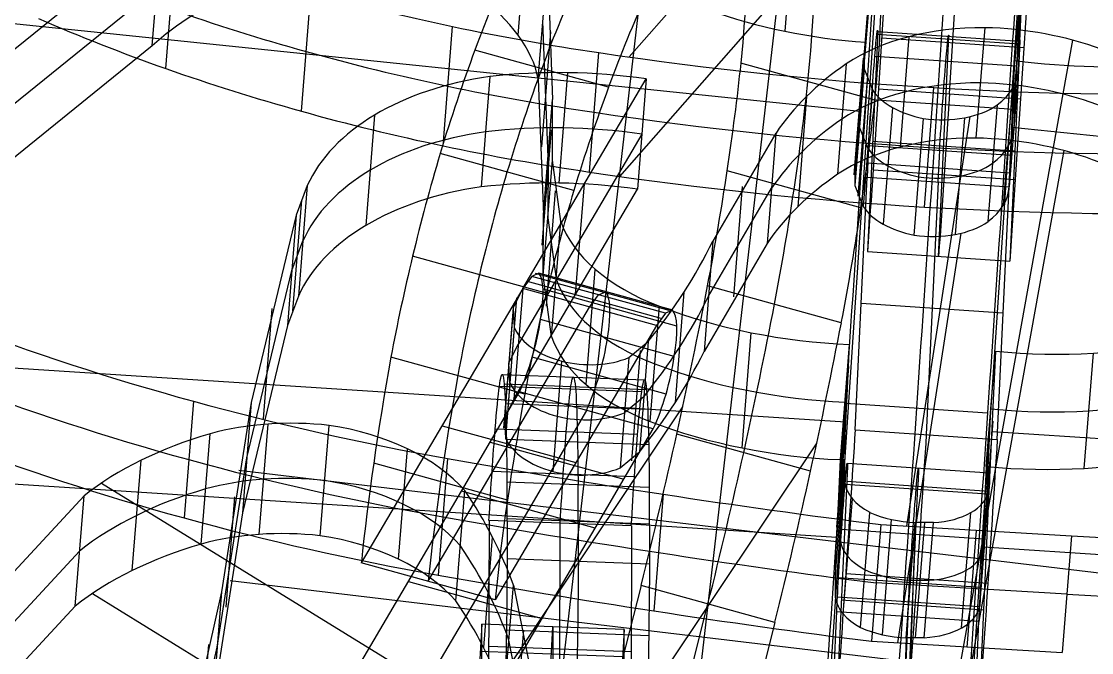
# Model space of a CAD drawing. Extents: x 14 to 133, y -39 to 144.
# Drawn here: x 56.2 to 71.22, y 19.08 to 27.94 of the extents above; entities that cross this region are included whole.
import ezdxf

# ---------------------------------------------------------------- set-up
doc = ezdxf.new("R2010")
doc.units = 0
doc.header["$MEASUREMENT"] = 0
doc.layers.add('LAYER_1', color=255, linetype='CONTINUOUS')

msp = doc.modelspace()

# ---------------------------------------------------------------- linework, layer by layer
at = {"layer": 'LAYER_1', "color": 9}
for p, q in [((66.96, 9.858, 71.863), (71.787, 81.944, 65.495)), ((68.955, 9.722, 71.831), (73.782, 81.808, 65.464)), ((64.731, 27.439, 83.477), (69.707, 33.1, 74.112)), ((65.27, 31.64, 115.09), (62.58, 8.329, 99.615)), ((64.6, 25.763, 82.394), (69.575, 31.424, 73.029)), ((67.147, 31.122, 115.545), (64.457, 7.81, 100.069)), ((63.174, 27.744, 62.283), (63.303, 29.362, 63.452)), ((67.044, 29.438, 71.64), (66.914, 27.8, 70.5)), ((58.164, 29.213, 64.224), (49.902, 22.529, 74.385)), ((58.164, 29.213, 64.224), (49.902, 22.529, 74.385)), ((58.035, 27.596, 63.055), (58.164, 29.213, 64.224)), ((58.035, 27.596, 63.055), (58.164, 29.213, 64.224)), ((68.182, 29.286, 71.729), (68.034, 27.568, 74.213)), ((68.182, 29.286, 71.729), (68.034, 27.568, 74.213)), ((68.182, 29.286, 71.729), (68.052, 27.648, 70.589)), ((68.182, 29.286, 71.729), (68.052, 27.648, 70.589)), ((70.275, 29.026, 71.864), (70.145, 27.388, 70.724)), ((70.275, 29.026, 71.864), (70.145, 27.388, 70.724)), ((70.194, 27.255, 74.417), (70.275, 29.026, 71.864)), ((70.194, 27.255, 74.417), (70.275, 29.026, 71.864)), ((58.228, 27.277, 80.826), (58.36, 28.953, 81.909)), ((63.455, 27.13, 63.101), (63.584, 28.747, 64.27)), ((63.455, 27.13, 63.101), (63.584, 28.747, 64.27)), ((63.584, 28.747, 64.27), (63.656, 26.842, 66.899)), ((63.584, 28.747, 64.27), (63.656, 26.842, 66.899)), ((49.838, 21.72, 73.801), (58.099, 28.405, 63.639)), ((50.966, 28.441, 71.398), (67.968, 26.677, 71.993)), ((67.969, 26.749, 73.643), (68.117, 28.467, 71.159)), ((67.978, 26.789, 71.831), (68.108, 28.427, 72.971)), ((68.321, 28.43, 77.636), (68.228, 26.991, 78.017)), ((68.321, 28.43, 77.636), (68.228, 26.991, 78.017)), ((60.129, 26.678, 81.521), (60.261, 28.354, 82.604)), ((60.129, 26.678, 81.521), (60.261, 28.354, 82.604)), ((69.226, 26.922, 78.002), (69.318, 28.362, 77.62)), ((70.316, 28.294, 77.604), (70.223, 26.854, 77.986)), ((70.316, 28.294, 77.604), (70.223, 26.854, 77.986)), ((70.105, 26.502, 72), (70.235, 28.14, 73.14)), ((70.21, 28.207, 71.294), (70.129, 26.436, 73.847)), ((62.12, 26.192, 82.031), (62.251, 27.868, 83.114)), ((63.504, 26.176, 64.415), (63.633, 27.794, 65.584)), ((63.592, 26.033, 66.315), (63.519, 27.939, 63.686)), ((68.219, 27.796, 73.966), (68.077, 24.707, 78.319)), ((68.219, 27.796, 73.966), (68.077, 24.707, 78.319)), ((68.219, 27.796, 73.966), (70.214, 27.66, 73.934)), ((68.219, 27.796, 73.966), (70.214, 27.66, 73.934)), ((69.721, 27.851, 109.842), (69.598, 26.302, 108.584)), ((69.721, 27.851, 109.842), (69.598, 26.302, 108.584)), ((68.052, 27.648, 70.589), (67.904, 25.93, 73.073)), ((68.052, 27.648, 70.589), (67.904, 25.93, 73.073)), ((68.208, 27.759, 73.392), (70.203, 27.623, 73.361)), ((68.274, 27.709, 77.821), (70.269, 27.573, 77.789)), ((68.37, 13.316, 127.869), (70.96, 27.676, 109.936)), ((68.655, 27.723, 110.104), (68.532, 26.173, 108.846)), ((69.074, 24.639, 78.303), (69.217, 27.728, 73.95)), ((70.214, 27.66, 73.934), (70.072, 24.571, 78.287)), ((70.214, 27.66, 73.934), (70.072, 24.571, 78.287)), ((58.035, 27.596, 63.055), (49.773, 20.911, 73.216)), ((58.035, 27.596, 63.055), (49.773, 20.911, 73.216)), ((64.442, 27.017, 122.03), (62.564, 27.536, 121.575)), ((64.174, 25.825, 82.35), (64.306, 27.501, 83.433)), ((64.174, 25.825, 82.35), (64.306, 27.501, 83.433)), ((68.034, 27.568, 74.213), (67.904, 25.93, 73.073)), ((68.034, 27.568, 74.213), (67.904, 25.93, 73.073)), ((68.034, 27.568, 74.213), (68.028, 27.272, 74.64)), ((68.034, 27.568, 74.213), (68.028, 27.272, 74.64)), ((68.178, 26.833, 106.404), (66.3, 27.351, 105.949)), ((68.178, 26.833, 106.404), (66.3, 27.351, 105.949)), ((67.777, 27.342, 110.659), (67.654, 25.793, 109.4)), ((67.777, 27.342, 110.659), (67.654, 25.793, 109.4)), ((68.015, 27.421, 74.427), (67.885, 25.783, 73.287)), ((68.179, 27.45, 72.909), (70.174, 27.313, 72.878)), ((68.179, 27.45, 72.909), (70.174, 27.313, 72.878)), ((70.064, 25.617, 73.276), (70.145, 27.388, 70.724)), ((70.064, 25.617, 73.276), (70.145, 27.388, 70.724)), ((63.866, 27.219, 111.193), (63.743, 25.67, 109.934)), ((68.028, 27.272, 74.64), (67.898, 25.634, 73.499)), ((68.028, 27.272, 74.64), (67.898, 25.634, 73.499)), ((68.028, 27.272, 74.64), (68.146, 26.977, 75.05)), ((68.028, 27.272, 74.64), (68.146, 26.977, 75.05)), ((70.194, 27.255, 74.417), (70.064, 25.617, 73.276)), ((70.194, 27.255, 74.417), (70.064, 25.617, 73.276)), ((62.776, 27.165, 111.367), (62.652, 25.615, 110.108)), ((62.776, 27.165, 111.367), (62.652, 25.615, 110.108)), ((63.236, 24.188, 114.986), (64.969, 27.131, 111.193)), ((63.236, 24.188, 114.986), (64.969, 27.131, 111.193)), ((63.455, 27.13, 63.101), (63.527, 25.224, 65.73)), ((63.455, 27.13, 63.101), (63.527, 25.224, 65.73)), ((64.969, 27.131, 111.193), (64.846, 25.582, 109.934)), ((64.969, 27.131, 111.193), (64.846, 25.582, 109.934)), ((68.072, 27.123, 74.848), (67.942, 25.485, 73.708)), ((68.146, 26.977, 75.05), (68.016, 25.339, 73.91)), ((68.146, 26.977, 75.05), (68.016, 25.339, 73.91)), ((68.228, 26.991, 78.017), (70.223, 26.854, 77.986)), ((68.228, 26.991, 78.017), (70.223, 26.854, 77.986)), ((68.875, 25.333, 82.539), (69.007, 27.009, 83.622)), ((70.112, 26.995, 74.801), (69.982, 25.357, 73.66)), ((63.527, 25.224, 65.73), (63.656, 26.842, 66.899)), ((63.527, 25.224, 65.73), (63.656, 26.842, 66.899)), ((63.654, 25.989, 68.08), (63.656, 26.842, 66.899)), ((63.654, 25.989, 68.08), (63.656, 26.842, 66.899)), ((67.22, 26.885, 111.276), (67.097, 25.336, 110.018)), ((67.963, 26.453, 74.07), (67.969, 26.749, 73.643)), ((68.133, 26.844, 72.616), (70.128, 26.708, 72.584)), ((69.897, 26.767, 75.153), (69.767, 25.129, 74.012)), ((69.897, 26.767, 75.153), (69.767, 25.129, 74.012)), ((61.156, 26.624, 112.19), (61.033, 25.075, 110.932)), ((68.425, 26.731, 75.372), (68.295, 25.093, 74.231)), ((68.63, 20.852, 83.795), (69.519, 26.603, 75.431)), ((68.081, 26.158, 74.48), (67.963, 26.453, 74.07)), ((68.858, 26.576, 75.544), (68.728, 24.938, 74.404)), ((68.858, 26.576, 75.544), (68.728, 24.938, 74.404)), ((69.437, 26.586, 75.465), (69.307, 24.948, 74.325)), ((70.102, 26.456, 72.067), (88.192, 24.58, 72.7)), ((64.907, 26.357, 110.564), (63.175, 23.413, 114.357)), ((63.511, 24.798, 66.321), (63.64, 26.416, 67.49)), ((66.791, 26.372, 111.95), (65.906, 24.855, 113.904)), ((66.791, 26.372, 111.95), (65.906, 24.855, 113.904)), ((66.791, 26.372, 111.95), (66.668, 24.822, 110.691)), ((66.791, 26.372, 111.95), (66.668, 24.822, 110.691)), ((68.091, 26.195, 72.796), (68.069, 25.754, 73.308)), ((68.091, 26.195, 72.796), (68.069, 25.754, 73.308)), ((68.091, 26.195, 72.796), (70.086, 26.059, 72.764)), ((68.091, 26.195, 72.796), (70.086, 26.059, 72.764)), ((70.143, 26.115, 76.111), (68.148, 26.252, 76.142)), ((63.953, 25.564, 122.388), (62.076, 26.082, 121.933)), ((63.953, 25.564, 122.388), (62.076, 26.082, 121.933)), ((63.524, 24.371, 66.911), (63.654, 25.989, 68.08)), ((63.524, 24.371, 66.911), (63.654, 25.989, 68.08)), ((63.592, 26.033, 66.315), (63.589, 25.18, 67.495)), ((63.77, 25.132, 69.252), (63.654, 25.989, 68.08)), ((63.77, 25.132, 69.252), (63.654, 25.989, 68.08)), ((68.247, 11.766, 126.611), (70.837, 26.127, 108.678)), ((69.067, 25.685, 73.292), (69.089, 26.127, 72.78)), ((70.086, 26.059, 72.764), (70.064, 25.617, 73.276)), ((70.086, 26.059, 72.764), (70.064, 25.617, 73.276)), ((67.983, 25.321, 105.482), (66.106, 25.84, 105.027)), ((67.904, 25.93, 73.073), (67.898, 25.634, 73.499)), ((67.904, 25.93, 73.073), (67.898, 25.634, 73.499)), ((68.078, 25.951, 73.032), (70.073, 25.815, 73)), ((68.154, 25.855, 78.218), (70.149, 25.719, 78.186)), ((67.903, 22.207, 78.131), (68.069, 25.754, 73.308)), ((67.903, 22.207, 78.131), (68.069, 25.754, 73.308)), ((68.069, 25.754, 73.308), (70.064, 25.617, 73.276)), ((68.069, 25.754, 73.308), (70.064, 25.617, 73.276)), ((60.212, 25.633, 113.502), (60.058, 25.218, 114.029)), ((60.212, 25.633, 113.502), (60.058, 25.218, 114.029)), ((60.212, 25.633, 113.502), (60.089, 24.084, 112.244)), ((60.212, 25.633, 113.502), (60.089, 24.084, 112.244)), ((63.113, 22.638, 113.728), (64.846, 25.582, 109.934)), ((63.113, 22.638, 113.728), (64.846, 25.582, 109.934)), ((63.568, 23.943, 67.499), (63.697, 25.56, 68.668)), ((63.979, 24.11, 111.831), (64.102, 25.66, 113.09)), ((65.844, 24.08, 113.275), (66.73, 25.597, 111.32)), ((66.316, 25.622, 112.919), (66.193, 24.073, 111.661)), ((67.898, 25.634, 73.499), (68.016, 25.339, 73.91)), ((67.898, 25.634, 73.499), (68.016, 25.339, 73.91)), ((69.067, 25.685, 73.292), (68.901, 22.139, 78.116)), ((69.898, 22.071, 78.1), (70.064, 25.617, 73.276)), ((69.898, 22.071, 78.1), (70.064, 25.617, 73.276)), ((60.129, 25.427, 113.765), (60.006, 23.877, 112.506)), ((60.058, 25.218, 114.029), (59.426, 22.589, 117.328)), ((60.058, 25.218, 114.029), (59.426, 22.589, 117.328)), ((60.058, 25.218, 114.029), (59.935, 23.668, 112.77)), ((60.058, 25.218, 114.029), (59.935, 23.668, 112.77)), ((63.524, 24.371, 66.911), (63.527, 25.224, 65.73)), ((63.524, 24.371, 66.911), (63.527, 25.224, 65.73)), ((63.589, 25.18, 67.495), (63.706, 24.323, 68.668)), ((63.641, 23.514, 68.083), (63.77, 25.132, 69.252)), ((63.641, 23.514, 68.083), (63.77, 25.132, 69.252)), ((68.5, 19.214, 82.655), (69.389, 24.965, 74.291)), ((59.996, 24.443, 113.4), (60.151, 24.859, 112.873)), ((65.906, 24.855, 113.904), (65.782, 23.305, 112.646)), ((65.906, 24.855, 113.904), (65.782, 23.305, 112.646)), ((66.668, 24.822, 110.691), (65.782, 23.305, 112.646)), ((66.668, 24.822, 110.691), (65.782, 23.305, 112.646)), ((63.567, 24.123, 122.34), (61.69, 24.642, 121.885)), ((68.077, 24.707, 78.319), (70.072, 24.571, 78.287)), ((68.077, 24.707, 78.319), (70.072, 24.571, 78.287)), ((59.364, 21.814, 116.699), (59.996, 24.443, 113.4)), ((63.362, 24.36, 114.664), (63.236, 24.188, 114.986)), ((63.362, 24.36, 114.664), (63.236, 24.188, 114.986)), ((63.463, 24.403, 114.293), (63.362, 24.36, 114.664)), ((63.463, 24.403, 114.293), (63.362, 24.36, 114.664)), ((65.239, 23.841, 115.119), (63.362, 24.36, 114.664)), ((65.239, 23.841, 115.119), (63.362, 24.36, 114.664)), ((65.294, 23.88, 114.936), (63.417, 24.398, 114.481)), ((65.341, 23.884, 114.748), (63.463, 24.403, 114.293)), ((65.341, 23.884, 114.748), (63.463, 24.403, 114.293)), ((63.641, 23.514, 68.083), (63.524, 24.371, 66.911)), ((63.641, 23.514, 68.083), (63.524, 24.371, 66.911)), ((64.126, 22.841, 68.962), (64.255, 24.458, 70.131)), ((63.236, 24.188, 114.986), (60.97, 20.339, 119.947)), ((63.236, 24.188, 114.986), (60.97, 20.339, 119.947)), ((63.236, 24.188, 114.986), (63.103, 23.922, 115.327)), ((63.236, 24.188, 114.986), (63.103, 23.922, 115.327)), ((63.236, 24.188, 114.986), (63.113, 22.638, 113.728)), ((63.236, 24.188, 114.986), (63.113, 22.638, 113.728)), ((65.113, 23.669, 115.441), (63.236, 24.188, 114.986)), ((65.113, 23.669, 115.441), (63.236, 24.188, 114.986)), ((65.178, 23.77, 115.289), (63.301, 24.289, 114.834)), ((67.708, 23.709, 104.779), (65.831, 24.227, 104.324)), ((67.708, 23.709, 104.779), (65.831, 24.227, 104.324)), ((60.089, 24.084, 112.244), (59.935, 23.668, 112.77)), ((60.089, 24.084, 112.244), (59.935, 23.668, 112.77)), ((63.151, 24.059, 115.153), (63.028, 22.51, 113.895)), ((65.398, 23.659, 114.253), (63.521, 24.178, 113.798)), ((64.175, 23.928, 115.214), (64.3, 24.101, 114.891)), ((64.3, 24.101, 114.891), (64.402, 24.143, 114.52)), ((65.497, 24.136, 114.829), (65.374, 22.587, 113.571)), ((59.715, 23.907, 115.676), (59.592, 22.358, 114.418)), ((61.909, 20.079, 120.174), (64.175, 23.928, 115.214)), ((63.103, 23.922, 115.327), (62.98, 22.372, 114.069)), ((63.103, 23.922, 115.327), (62.98, 22.372, 114.069)), ((63.103, 23.922, 115.327), (63.118, 23.636, 115.678)), ((63.103, 23.922, 115.327), (63.118, 23.636, 115.678)), ((65.027, 22.322, 69.58), (65.156, 23.94, 70.749)), ((65.027, 22.322, 69.58), (65.156, 23.94, 70.749)), ((69.981, 23.844, 75.688), (67.986, 23.98, 75.72)), ((63.092, 23.779, 115.504), (62.968, 22.23, 114.245)), ((65.364, 23.235, 113.911), (63.487, 23.753, 113.456)), ((65.364, 23.235, 113.911), (63.487, 23.753, 113.456)), ((65.239, 23.841, 115.119), (65.113, 23.669, 115.441)), ((65.239, 23.841, 115.119), (65.113, 23.669, 115.441)), ((65.341, 23.884, 114.748), (65.239, 23.841, 115.119)), ((65.341, 23.884, 114.748), (65.239, 23.841, 115.119)), ((59.935, 23.668, 112.77), (59.303, 21.039, 116.069)), ((59.935, 23.668, 112.77), (59.303, 21.039, 116.069)), ((65.113, 23.669, 115.441), (62.848, 19.82, 120.402)), ((65.113, 23.669, 115.441), (62.848, 19.82, 120.402)), ((63.118, 23.636, 115.678), (62.995, 22.086, 114.419)), ((63.118, 23.636, 115.678), (62.995, 22.086, 114.419)), ((64.725, 23.22, 116.032), (64.997, 23.444, 115.73)), ((64.725, 23.22, 116.032), (64.997, 23.444, 115.73)), ((64.997, 23.444, 115.73), (64.874, 21.895, 114.471)), ((64.997, 23.444, 115.73), (64.874, 21.895, 114.471)), ((66.315, 21.951, 69.951), (66.444, 23.569, 71.12)), ((50.993, 23.406, 73.052), (67.768, 22.316, 72.708)), ((63.041, 23.147, 114.698), (63.175, 23.413, 114.357)), ((64.886, 23.32, 115.894), (64.762, 21.77, 114.635)), ((67.695, 21.787, 70.026), (67.824, 23.405, 71.195)), ((67.695, 21.787, 70.026), (67.824, 23.405, 71.195)), ((67.797, 22.786, 72.054), (67.824, 23.405, 71.195)), ((67.797, 22.786, 72.054), (67.824, 23.405, 71.195)), ((69.743, 21.691, 69.933), (69.872, 23.308, 71.102)), ((69.743, 21.691, 69.933), (69.872, 23.308, 71.102)), ((69.872, 23.308, 71.102), (69.781, 21.346, 73.827)), ((69.872, 23.308, 71.102), (69.781, 21.346, 73.827)), ((63.264, 22.708, 121.977), (61.386, 23.226, 121.522)), ((63.264, 22.708, 121.977), (61.386, 23.226, 121.522)), ((63.057, 22.861, 115.048), (63.041, 23.147, 114.698)), ((65.248, 22.708, 113.792), (63.37, 23.227, 113.337)), ((63.782, 23.171, 116.184), (63.659, 21.622, 114.926)), ((64.725, 23.22, 116.032), (64.602, 21.67, 114.774)), ((64.725, 23.22, 116.032), (64.602, 21.67, 114.774)), ((71.117, 21.664, 69.818), (71.246, 23.281, 70.988)), ((67.811, 23.095, 71.624), (67.682, 21.478, 70.455)), ((64.952, 22.903, 122.687), (62.955, 22.978, 122.745)), ((64.952, 22.903, 122.687), (62.955, 22.978, 122.745)), ((64.975, 22.769, 123.642), (62.977, 22.845, 123.7)), ((62.378, 21.343, 115.285), (63.191, 22.738, 113.519)), ((62.378, 21.343, 115.285), (63.191, 22.738, 113.519)), ((64.906, 22.739, 121.318), (62.909, 22.815, 121.376)), ((65.068, 22.219, 113.974), (63.191, 22.738, 113.519)), ((65.068, 22.219, 113.974), (63.191, 22.738, 113.519)), ((67.668, 21.168, 70.885), (67.797, 22.786, 72.054)), ((67.668, 21.168, 70.885), (67.797, 22.786, 72.054)), ((67.761, 22.126, 72.971), (67.797, 22.786, 72.054)), ((67.761, 22.126, 72.971), (67.797, 22.786, 72.054)), ((58.615, 22.606, 82.416), (58.485, 20.968, 81.276)), ((59.426, 22.589, 117.328), (59.008, 19.932, 120.639)), ((59.426, 22.589, 117.328), (59.008, 19.932, 120.639)), ((59.426, 22.589, 117.328), (59.303, 21.039, 116.069)), ((59.426, 22.589, 117.328), (59.303, 21.039, 116.069)), ((63.113, 22.638, 113.728), (62.98, 22.372, 114.069)), ((63.113, 22.638, 113.728), (62.98, 22.372, 114.069)), ((64.991, 22.493, 124.566), (62.993, 22.569, 124.624)), ((64.991, 22.493, 124.566), (62.993, 22.569, 124.624)), ((64.936, 22.67, 115.1), (64.663, 22.445, 115.403)), ((67.76, 22.596, 70.61), (67.733, 21.977, 71.469)), ((67.766, 22.578, 67.856), (69.761, 22.442, 67.825)), ((60.595, 15.227, 115.668), (65.483, 22.528, 103.821)), ((64.13, 22.478, 113.746), (63.316, 21.084, 115.513)), ((67.646, 20.839, 71.344), (67.775, 22.456, 72.513)), ((69.716, 20.538, 73.242), (69.807, 22.499, 70.518)), ((59.535, 20.737, 64.649), (59.661, 22.286, 65.909)), ((60.393, 20.718, 64.587), (60.519, 22.267, 65.846)), ((60.393, 20.718, 64.587), (60.519, 22.267, 65.846)), ((62.103, 22.263, 117.467), (63.981, 21.745, 117.921)), ((62.98, 22.372, 114.069), (62.995, 22.086, 114.419)), ((62.98, 22.372, 114.069), (62.995, 22.086, 114.419)), ((69.711, 20.709, 71.295), (69.84, 22.326, 72.464)), ((58.721, 20.602, 64.898), (58.847, 22.15, 66.157)), ((58.721, 20.602, 64.898), (58.847, 22.15, 66.157)), ((64.848, 22.138, 120.078), (62.85, 22.214, 120.136)), ((64.848, 22.138, 120.078), (62.85, 22.214, 120.136)), ((64.255, 20.825, 115.74), (65.068, 22.219, 113.974)), ((64.255, 20.825, 115.74), (65.068, 22.219, 113.974)), ((67.276, 21.625, 104.188), (65.399, 22.144, 103.733)), ((67.632, 20.508, 71.802), (67.761, 22.126, 72.971)), ((67.632, 20.508, 71.802), (67.761, 22.126, 72.971)), ((67.757, 21.464, 73.887), (67.761, 22.126, 72.971)), ((67.757, 21.464, 73.887), (67.761, 22.126, 72.971)), ((67.903, 22.207, 78.131), (69.898, 22.071, 78.1)), ((67.903, 22.207, 78.131), (69.898, 22.071, 78.1)), ((69.833, 22.182, 72.666), (86.602, 21.092, 72.322)), ((61.492, 20.389, 64.882), (61.618, 21.938, 66.141)), ((62.472, 14.708, 116.123), (67.361, 22.009, 104.276)), ((64.661, 21.508, 114.846), (62.783, 22.027, 114.391)), ((65.005, 21.996, 125.677), (63.007, 22.072, 125.735)), ((67.733, 21.977, 71.469), (67.696, 21.317, 72.387)), ((50.864, 21.788, 71.883), (67.639, 20.698, 71.539)), ((58.946, 19.157, 120.01), (59.364, 21.814, 116.699)), ((62.178, 21.803, 83.164), (62.048, 20.165, 82.023)), ((62.178, 21.803, 83.164), (62.048, 20.165, 82.023)), ((64.602, 21.67, 114.774), (64.874, 21.895, 114.471)), ((64.602, 21.67, 114.774), (64.874, 21.895, 114.471)), ((67.625, 20.178, 72.26), (67.755, 21.795, 73.429)), ((67.668, 21.168, 70.885), (67.695, 21.787, 70.026)), ((67.668, 21.168, 70.885), (67.695, 21.787, 70.026)), ((57.754, 20.23, 65.451), (57.88, 21.779, 66.71)), ((59.251, 21.639, 118.513), (79.798, 19.19, 119.52)), ((63.021, 21.219, 121.28), (61.144, 21.738, 120.825)), ((67.792, 21.739, 73.157), (69.787, 21.602, 73.125)), ((69.743, 21.691, 69.933), (69.652, 19.729, 72.658)), ((69.743, 21.691, 69.933), (69.652, 19.729, 72.658)), ((64.805, 21.544, 119.37), (62.807, 21.62, 119.428)), ((67.786, 21.483, 73.858), (67.631, 18.142, 78.498)), ((67.786, 21.483, 73.858), (67.631, 18.142, 78.498)), ((67.786, 21.483, 73.858), (69.781, 21.346, 73.827)), ((67.786, 21.483, 73.858), (69.781, 21.346, 73.827)), ((57.322, 21.458, 67.161), (67.314, 15.306, 73.726)), ((60.884, 18.806, 118.555), (62.378, 21.343, 115.285)), ((60.884, 18.806, 118.555), (62.378, 21.343, 115.285)), ((62.299, 19.804, 65.522), (62.425, 21.352, 66.781)), ((62.299, 19.804, 65.522), (62.425, 21.352, 66.781)), ((64.255, 20.825, 115.74), (62.378, 21.343, 115.285)), ((64.255, 20.825, 115.74), (62.378, 21.343, 115.285)), ((63.015, 21.471, 126.794), (63.018, 20.397, 128.324)), ((65.012, 21.395, 126.736), (63.015, 21.471, 126.794)), ((63.015, 21.471, 126.794), (63.018, 20.397, 128.324)), ((65.012, 21.395, 126.736), (63.015, 21.471, 126.794)), ((64.017, 20.359, 128.295), (64.014, 21.433, 126.765)), ((65.012, 21.395, 126.736), (65.016, 20.321, 128.266)), ((65.012, 21.395, 126.736), (65.016, 20.321, 128.266)), ((67.628, 19.846, 72.718), (67.757, 21.464, 73.887)), ((67.628, 19.846, 72.718), (67.757, 21.464, 73.887)), ((67.761, 21.444, 72.471), (69.756, 21.307, 72.44)), ((67.761, 21.444, 72.471), (69.756, 21.307, 72.44)), ((68.628, 18.074, 78.482), (68.783, 21.415, 73.843)), ((69.781, 21.346, 73.827), (69.626, 18.006, 78.466)), ((69.781, 21.346, 73.827), (69.626, 18.006, 78.466)), ((69.652, 19.729, 72.658), (69.781, 21.346, 73.827)), ((69.652, 19.729, 72.658), (69.781, 21.346, 73.827)), ((57.078, 21.278, 67.406), (52.535, 16.366, 73.9)), ((57.078, 21.278, 67.406), (52.535, 16.366, 73.9)), ((56.952, 19.73, 66.146), (57.078, 21.278, 67.406)), ((56.952, 19.73, 66.146), (57.078, 21.278, 67.406)), ((59.19, 21.263, 118.983), (59.067, 19.714, 117.724)), ((65.208, 21.301, 83.539), (65.078, 19.663, 82.399)), ((67.696, 21.317, 72.387), (67.692, 20.655, 73.303)), ((67.734, 19.621, 73.019), (67.863, 21.238, 74.188)), ((59.303, 21.039, 116.069), (58.885, 18.383, 119.381)), ((59.303, 21.039, 116.069), (58.885, 18.383, 119.381)), ((63.316, 21.084, 115.513), (61.823, 18.547, 118.783)), ((67.632, 20.508, 71.802), (67.668, 21.168, 70.885)), ((67.632, 20.508, 71.802), (67.668, 21.168, 70.885)), ((67.979, 19.429, 73.257), (68.108, 21.047, 74.426)), ((67.979, 19.429, 73.257), (68.108, 21.047, 74.426)), ((69.397, 19.426, 73.105), (69.526, 21.043, 74.274)), ((62.763, 20.934, 118.81), (62.755, 17.408, 123.154)), ((62.763, 20.934, 118.81), (62.755, 17.408, 123.154)), ((64.761, 20.859, 118.752), (62.763, 20.934, 118.81)), ((64.761, 20.859, 118.752), (62.763, 20.934, 118.81)), ((65.016, 20.882, 127.517), (63.018, 20.957, 127.575)), ((63.754, 17.37, 123.125), (63.762, 20.896, 118.781)), ((68.284, 19.33, 73.361), (68.413, 20.947, 74.53)), ((68.747, 20.904, 74.554), (68.518, 14.631, 83.258)), ((68.618, 19.286, 73.385), (68.747, 20.904, 74.554)), ((68.618, 19.286, 73.385), (68.747, 20.904, 74.554)), ((68.875, 20.904, 74.539), (68.745, 19.286, 73.37)), ((69.002, 20.904, 74.525), (68.747, 20.904, 74.554)), ((69.002, 20.904, 74.525), (68.747, 20.904, 74.554)), ((68.873, 19.286, 73.356), (69.002, 20.904, 74.525)), ((68.873, 19.286, 73.356), (69.002, 20.904, 74.525)), ((62.761, 18.287, 119.01), (64.255, 20.825, 115.74)), ((62.761, 18.287, 119.01), (64.255, 20.825, 115.74)), ((64.761, 20.859, 118.752), (64.753, 17.332, 123.096)), ((64.761, 20.859, 118.752), (64.753, 17.332, 123.096)), ((67.713, 20.811, 72.176), (69.708, 20.675, 72.145)), ((68.261, 20.875, 83.804), (68.131, 19.237, 82.663)), ((68.261, 20.875, 83.804), (68.131, 19.237, 82.663)), ((68.261, 20.875, 83.804), (70.938, 20.717, 83.726)), ((68.261, 20.875, 83.804), (70.938, 20.717, 83.726)), ((69.6, 20.793, 83.769), (69.47, 19.155, 82.629)), ((62.688, 19.149, 66.288), (62.814, 20.697, 67.547)), ((70.938, 20.717, 83.726), (70.808, 19.079, 82.586)), ((70.938, 20.717, 83.726), (70.808, 19.079, 82.586)), ((52.472, 15.591, 73.27), (57.015, 20.504, 66.776)), ((67.628, 19.846, 72.718), (67.632, 20.508, 71.802)), ((67.628, 19.846, 72.718), (67.632, 20.508, 71.802)), ((69.704, 20.564, 71.496), (86.473, 19.474, 71.153)), ((62.848, 19.82, 120.402), (60.97, 20.339, 119.947)), ((62.848, 19.82, 120.402), (60.97, 20.339, 119.947)), ((65.016, 20.321, 128.266), (63.018, 20.397, 128.324)), ((65.016, 20.321, 128.266), (63.018, 20.397, 128.324)), ((67.67, 20.134, 72.344), (69.665, 19.997, 72.312)), ((67.67, 20.134, 72.344), (69.665, 19.997, 72.312)), ((67.77, 20.187, 78.455), (69.765, 20.051, 78.424)), ((59.128, 20.09, 117.255), (79.675, 17.641, 118.261)), ((61.631, 20.075, 116.92), (63.508, 19.556, 117.375)), ((62.98, 18.479, 67.083), (63.106, 20.027, 68.342)), ((62.98, 18.479, 67.083), (63.106, 20.027, 68.342)), ((63.106, 20.027, 68.342), (63.361, 18.759, 69.876)), ((63.106, 20.027, 68.342), (63.361, 18.759, 69.876)), ((64.897, 20.022, 103.383), (64.362, 17.908, 103.183)), ((64.897, 20.022, 103.383), (64.362, 17.908, 103.183)), ((66.775, 19.503, 103.838), (64.897, 20.022, 103.383)), ((66.775, 19.503, 103.838), (64.897, 20.022, 103.383)), ((70.873, 19.898, 83.156), (68.196, 20.056, 83.233)), ((68.683, 20.095, 73.969), (68.937, 20.095, 73.94)), ((57.196, 19.909, 65.901), (67.188, 13.758, 72.467)), ((59.008, 19.932, 120.639), (58.678, 18.447, 122.5)), ((59.008, 19.932, 120.639), (58.678, 18.447, 122.5)), ((59.008, 19.932, 120.639), (58.885, 18.383, 119.381)), ((59.008, 19.932, 120.639), (58.885, 18.383, 119.381)), ((67.655, 19.862, 72.568), (69.65, 19.726, 72.536)), ((56.952, 19.73, 66.146), (52.409, 14.817, 72.641)), ((56.952, 19.73, 66.146), (52.409, 14.817, 72.641)), ((65.3, 17.648, 103.411), (65.836, 19.763, 103.61)), ((69.703, 19.676, 76.146), (67.708, 19.813, 76.178)), ((67.48, 16.124, 77.709), (67.645, 19.654, 72.852)), ((67.48, 16.124, 77.709), (67.645, 19.654, 72.852)), ((67.645, 19.654, 72.852), (69.64, 19.518, 72.82)), ((67.645, 19.654, 72.852), (69.64, 19.518, 72.82)), ((68.643, 19.586, 72.836), (68.478, 16.055, 77.693)), ((62.661, 19.477, 117.196), (62.621, 18.719, 116.819)), ((62.661, 19.477, 117.196), (62.621, 18.719, 116.819)), ((62.658, 16.395, 121.131), (62.661, 19.477, 117.196)), ((62.658, 16.395, 121.131), (62.661, 19.477, 117.196)), ((64.659, 19.401, 117.138), (62.661, 19.477, 117.196)), ((64.659, 19.401, 117.138), (62.661, 19.477, 117.196)), ((65.005, 19.316, 129.207), (63.008, 19.392, 129.265)), ((63.124, 17.845, 67.847), (63.25, 19.393, 69.107)), ((63.62, 18.681, 116.79), (63.66, 19.439, 117.167)), ((63.66, 19.439, 117.167), (63.657, 16.357, 121.102)), ((64.659, 19.401, 117.138), (64.619, 18.643, 116.761)), ((64.659, 19.401, 117.138), (64.619, 18.643, 116.761)), ((64.656, 16.319, 121.073), (64.659, 19.401, 117.138)), ((64.656, 16.319, 121.073), (64.659, 19.401, 117.138)), ((66.775, 19.503, 103.838), (66.239, 17.389, 103.638)), ((66.775, 19.503, 103.838), (66.239, 17.389, 103.638)), ((69.475, 15.987, 77.677), (69.64, 19.518, 72.82)), ((69.475, 15.987, 77.677), (69.64, 19.518, 72.82)), ((63.298, 17.984, 69.247), (63.043, 19.253, 67.712)), ((68.131, 19.237, 82.663), (70.808, 19.079, 82.586)), ((68.131, 19.237, 82.663), (70.808, 19.079, 82.586)), ((68.618, 19.286, 73.385), (68.389, 13.014, 82.089)), ((68.873, 19.286, 73.356), (68.618, 19.286, 73.385)), ((68.873, 19.286, 73.356), (68.618, 19.286, 73.385)), ((58.616, 17.672, 121.871), (58.946, 19.157, 120.01)), ((58.826, 19.192, 121.569), (58.703, 17.642, 120.31)), ((62.641, 19.098, 117.008), (64.639, 19.022, 116.95)), ((62.759, 19.171, 120.982), (64.757, 19.095, 120.924))]:
    msp.add_line(p, q, dxfattribs=at)
at = {"layer": 'LAYER_1', "color": 9, "extrusion": (0.938621, -0.25932, 0.227475)}
for centre, radius, start, end in [((38.272, 97.996, 79.239), 9.612, 306.722, 341.3903), ((38.272, 97.996, 79.239), 9.612, 306.722, 341.3903), ((38.272, 97.996, 80.239), 9.612, 306.7216, 341.3907), ((38.272, 97.996, 81.239), 9.612, 306.722, 341.3903), ((38.272, 97.996, 81.239), 9.612, 306.722, 341.3903), ((40.941, 100.292, 79.239), 6.455, 55.4787, 83.5004), ((40.941, 100.292, 79.239), 6.455, 55.4787, 83.5004), ((40.941, 100.292, 80.239), 6.455, 55.4785, 83.5006), ((40.941, 100.292, 81.239), 6.455, 55.4787, 83.5004), ((40.941, 100.292, 81.239), 6.455, 55.4787, 83.5004), ((36.646, 100.369, 79.239), 12.487, 289.8345, 306.1901), ((36.646, 100.369, 79.239), 12.487, 289.8345, 306.1901), ((36.646, 100.369, 80.239), 12.487, 289.8343, 306.1903), ((36.646, 100.369, 81.239), 12.487, 289.8345, 306.1901), ((36.646, 100.369, 81.239), 12.487, 289.8345, 306.1901), ((41.15, 99.904, 79.239), 6.821, 85.6115, 110.7339), ((41.15, 99.904, 79.239), 6.821, 85.6115, 110.7339), ((41.15, 99.905, 80.239), 6.821, 85.6111, 110.7343), ((41.15, 99.904, 81.239), 6.821, 85.6115, 110.7339), ((41.15, 99.904, 81.239), 6.821, 85.6115, 110.7339), ((39.316, 99.005, 79.239), 1.115, 295.845, 352.5468), ((39.316, 99.005, 79.239), 1.115, 295.845, 352.5468), ((34.549, 106.756, 79.239), 19.208, 276.0737, 289.2554), ((34.549, 106.756, 79.239), 19.208, 276.0737, 289.2554), ((39.316, 99.005, 80.239), 1.115, 295.845, 352.5468), ((34.549, 106.756, 80.239), 19.208, 276.0737, 289.2554), ((39.323, 98.859, 79.239), 0.983, 233.9222, 299.1441), ((39.323, 98.859, 79.239), 0.983, 233.9222, 299.1441), ((39.316, 99.005, 81.239), 1.115, 295.845, 352.5468), ((39.316, 99.005, 81.239), 1.115, 295.845, 352.5468), ((34.549, 106.756, 81.239), 19.208, 276.0737, 289.2554), ((34.549, 106.756, 81.239), 19.208, 276.0737, 289.2554), ((39.323, 98.859, 80.239), 0.983, 233.9222, 299.1441), ((43.54, 94.291, 79.239), 12.919, 111.8351, 126.5803), ((43.54, 94.291, 79.239), 12.919, 111.8351, 126.5803), ((39.323, 98.859, 81.239), 0.983, 233.9222, 299.1441), ((39.323, 98.859, 81.239), 0.983, 233.9222, 299.1441), ((43.54, 94.292, 80.239), 12.919, 111.8351, 126.5803), ((43.54, 94.291, 81.239), 12.919, 111.8351, 126.5803), ((43.54, 94.291, 81.239), 12.919, 111.8351, 126.5803)]:
    msp.add_arc(centre, radius, start, end, dxfattribs=at)
at = {"layer": 'LAYER_1', "color": 9, "extrusion": (0.997547, -0.068199, -0.015777)}
for centre, radius, start, end in [((25.397, 9.414, 64.989), 59.502, 81.63253, 94.99511), ((25.397, 9.414, 64.989), 59.502, 81.63253, 94.99511), ((25.397, 9.415, 65.989), 59.501, 81.63248, 94.99517), ((25.397, 9.414, 66.989), 59.502, 81.63253, 94.99511), ((25.397, 9.414, 66.989), 59.502, 81.63253, 94.99511), ((31.257, 74.787, 64.989), 1.148, 312.7562, 10.7396), ((31.257, 74.787, 64.989), 1.148, 312.7562, 10.7396), ((31.257, 74.787, 65.989), 1.148, 312.7562, 10.7396), ((31.257, 74.787, 66.989), 1.148, 312.7562, 10.7396), ((31.257, 74.787, 66.989), 1.148, 312.7562, 10.7396), ((31.342, 74.605, 64.989), 0.958, 233.9598, 316.3653), ((31.342, 74.605, 64.989), 0.958, 233.9598, 316.3653), ((31.342, 74.605, 65.989), 0.958, 233.9598, 316.3654), ((31.342, 74.605, 66.989), 0.958, 233.9598, 316.3653), ((31.342, 74.605, 66.989), 0.958, 233.9598, 316.3653), ((28.703, 66.032, 64.989), 13.334, 77.5342, 87.464), ((28.703, 66.032, 64.989), 13.334, 77.5342, 87.464), ((28.703, 66.032, 65.989), 13.335, 77.5345, 87.4638), ((28.703, 66.032, 66.989), 13.334, 77.5342, 87.464), ((28.703, 66.032, 66.989), 13.334, 77.5342, 87.464), ((23.43, 64.677, 64.989), 14.873, 76.9567, 92.7637), ((23.43, 64.677, 64.989), 14.873, 76.9567, 92.7637), ((23.43, 64.678, 65.989), 14.873, 76.9565, 92.7639), ((23.43, 64.677, 66.989), 14.873, 76.9567, 92.7637), ((23.43, 64.677, 66.989), 14.873, 76.9567, 92.7637), ((25.303, 74.221, 64.989), 1.01, 314.911, 41.723), ((25.303, 74.221, 64.989), 1.01, 314.911, 41.723), ((25.303, 74.221, 65.989), 1.01, 314.911, 41.7231), ((25.303, 74.221, 66.989), 1.01, 314.911, 41.723), ((25.303, 74.221, 66.989), 1.01, 314.911, 41.723), ((25.28, 74.258, 64.989), 1.052, 236.7316, 314.3686), ((25.28, 74.258, 64.989), 1.052, 236.7316, 314.3686), ((25.28, 74.258, 65.989), 1.052, 236.7315, 314.3687), ((25.28, 74.258, 66.989), 1.052, 236.7316, 314.3686), ((25.28, 74.258, 66.989), 1.052, 236.7316, 314.3686), ((25.459, 74.574, 64.989), 1.416, 209.0975, 237.6734), ((25.459, 74.574, 64.989), 1.416, 209.0975, 237.6734), ((25.459, 74.574, 65.989), 1.416, 209.0974, 237.6735), ((25.459, 74.574, 66.989), 1.416, 209.0975, 237.6734), ((25.459, 74.574, 66.989), 1.416, 209.0975, 237.6734)]:
    msp.add_arc(centre, radius, start, end, dxfattribs=at)
at = {"layer": 'LAYER_1', "color": 9, "extrusion": (0.065859, 0.838034, 0.541629)}
for centre, radius, start, end in [((-64.329, 33.66, 71.471), 19.046, 57.4176, 70.1262), ((-64.329, 33.66, 72.471), 19.046, 70.1263, 82.8347), ((-64.329, 33.66, 72.471), 19.046, 70.1263, 82.8347), ((-64.329, 33.66, 70.471), 19.046, 57.4177, 70.1261), ((-64.329, 33.66, 70.471), 19.046, 57.4177, 70.1261), ((-64.329, 33.66, 71.471), 19.046, 70.1262, 82.8348), ((-65.685, 23.911, 72.471), 28.888, 82.578, 101.364), ((-65.685, 23.911, 72.471), 28.888, 82.578, 101.364), ((-64.329, 33.66, 70.471), 19.046, 70.1263, 82.8347), ((-64.329, 33.66, 70.471), 19.046, 70.1263, 82.8347), ((-65.685, 23.911, 71.471), 28.888, 82.5779, 101.3642), ((-65.685, 23.911, 70.471), 28.888, 82.578, 101.364), ((-65.685, 23.911, 70.471), 28.888, 82.578, 101.364)]:
    msp.add_arc(centre, radius, start, end, dxfattribs=at)
at = {"layer": 'LAYER_1', "color": 9, "extrusion": (0.064539, 0.808802, 0.584529)}
for centre, radius, start, end in [((-60.917, 35.287, 62.923), 6.01, 312.6379, 331.1096), ((-60.917, 35.287, 62.923), 6.01, 312.6379, 331.1096), ((-57.61, 33.018, 62.923), 3.533, 189.414, 223.9665), ((-57.61, 33.018, 62.923), 3.533, 189.414, 223.9665), ((-64.322, 37.89, 64.923), 2.839, 14.0777, 63.2528), ((-64.322, 37.89, 64.923), 2.839, 14.0777, 63.2528), ((-64.322, 37.89, 63.923), 2.839, 14.0777, 63.2528), ((-65.394, 35.795, 64.923), 5.192, 63.1017, 93.9079), ((-65.394, 35.795, 64.923), 5.192, 63.1017, 93.9079), ((-64.322, 37.89, 62.923), 2.839, 14.0777, 63.2528), ((-64.322, 37.89, 62.923), 2.839, 14.0777, 63.2528), ((-67.945, 35.575, 64.923), 5.287, 88.389, 118.3653), ((-67.945, 35.575, 64.923), 5.287, 88.389, 118.3653), ((-65.394, 35.795, 63.923), 5.192, 63.1012, 93.9085), ((-67.945, 35.576, 63.923), 5.287, 88.3886, 118.3657), ((-65.394, 35.795, 62.923), 5.192, 63.1017, 93.9079), ((-65.394, 35.795, 62.923), 5.192, 63.1017, 93.9079), ((-67.945, 35.575, 62.923), 5.287, 88.389, 118.3653), ((-67.945, 35.575, 62.923), 5.287, 88.389, 118.3653), ((-66.804, 44.176, 64.923), 0.976, 6.9166, 53.1181), ((-66.804, 44.176, 64.923), 0.976, 6.9166, 53.1181), ((-66.906, 44.144, 64.923), 0.959, 102.9177, 175.5751), ((-66.906, 44.144, 64.923), 0.959, 102.9177, 175.5751), ((-66.792, 44.008, 64.923), 1.109, 58.8203, 93.8532), ((-66.792, 44.008, 64.923), 1.109, 58.8203, 93.8532), ((-66.804, 44.176, 63.923), 0.976, 6.9166, 53.1181), ((-66.906, 44.144, 63.923), 0.959, 102.9176, 175.5752), ((-66.792, 44.008, 63.923), 1.109, 58.82, 93.8536), ((-66.804, 44.176, 62.923), 0.976, 6.9166, 53.1181), ((-66.804, 44.176, 62.923), 0.976, 6.9166, 53.1181), ((-66.906, 44.144, 62.923), 0.959, 102.9177, 175.5751), ((-66.906, 44.144, 62.923), 0.959, 102.9177, 175.5751), ((-66.792, 44.008, 62.923), 1.109, 58.8203, 93.8532), ((-66.792, 44.008, 62.923), 1.109, 58.8203, 93.8532)]:
    msp.add_arc(centre, radius, start, end, dxfattribs=at)
at = {"layer": 'LAYER_1', "color": 9, "extrusion": (0.065009, 0.819014, 0.570079)}
for centre, radius, start, end in [((-65.53, 34.396, 67.309), 4.819, 64.0021, 91.4386), ((-65.53, 34.396, 67.309), 4.819, 64.0021, 91.4386), ((-68.268, 32.775, 67.309), 6.622, 85.5821, 104.8489), ((-68.268, 32.775, 67.309), 6.622, 85.5821, 104.8489), ((-66.232, 42.513, 69.309), 1.586, 146.8531, 181.0315), ((-66.232, 42.513, 69.309), 1.586, 146.8531, 181.0315), ((-66.748, 42.843, 69.309), 1.035, 23.5058, 78.4005), ((-66.748, 42.843, 69.309), 1.035, 23.5058, 78.4005), ((-66.654, 42.771, 69.309), 1.092, 83.9963, 146.0804), ((-66.654, 42.771, 69.309), 1.092, 83.9963, 146.0804), ((-66.232, 42.513, 68.309), 1.586, 146.8526, 181.032), ((-66.748, 42.843, 68.309), 1.035, 23.5058, 78.4005), ((-66.654, 42.771, 68.309), 1.092, 83.9963, 146.0804), ((-66.232, 42.513, 67.309), 1.586, 146.8531, 181.0315), ((-66.232, 42.513, 67.309), 1.586, 146.8531, 181.0315), ((-66.748, 42.843, 67.309), 1.035, 23.5058, 78.4005), ((-66.748, 42.843, 67.309), 1.035, 23.5058, 78.4005), ((-66.654, 42.771, 67.309), 1.092, 83.9963, 146.0804), ((-66.654, 42.771, 67.309), 1.092, 83.9963, 146.0804), ((-64.36, 29.182, 69.309), 24.298, 62.6804, 80.2807), ((-64.36, 29.182, 69.309), 24.298, 62.6804, 80.2807), ((-64.36, 29.182, 68.309), 24.298, 62.6802, 80.2809), ((-64.36, 29.182, 67.309), 24.298, 62.6804, 80.2807), ((-64.36, 29.182, 67.309), 24.298, 62.6804, 80.2807), ((-72.101, -15.608, 69.309), 69.751, 80.22504, 85.3082), ((-72.101, -15.608, 69.309), 69.751, 80.22504, 85.3082), ((-72.111, -15.69, 68.309), 69.834, 80.22804, 85.30519), ((-66.34, -12.837, 69.309), 66.708, 92.35158, 96.97495), ((-66.34, -12.837, 69.309), 66.708, 92.35158, 96.97495), ((-72.101, -15.608, 67.309), 69.751, 80.22504, 85.3082), ((-72.101, -15.608, 67.309), 69.751, 80.22504, 85.3082), ((-66.331, -12.937, 68.309), 66.809, 92.35506, 96.97146)]:
    msp.add_arc(centre, radius, start, end, dxfattribs=at)
at = {"layer": 'LAYER_1', "color": 9, "extrusion": (0.061535, 0.774735, 0.629284)}
for centre, radius, start, end in [((-67.623, 67.25, 94.989), 2.847, 276.5653, 321.3605), ((-67.623, 67.25, 94.989), 2.847, 276.5653, 321.3605), ((-67.603, 67.694, 94.989), 3.286, 216.22, 275.3372), ((-67.603, 67.694, 94.989), 3.286, 216.22, 275.3372), ((-70.115, 69.12, 94.989), 5.962, 322.2744, 340.5352), ((-70.115, 69.12, 94.989), 5.962, 322.2744, 340.5352), ((-62.062, 71.552, 94.989), 5.421, 264.1243, 287.5424), ((-62.062, 71.552, 94.989), 5.421, 264.1243, 287.5424), ((-61.695, 69.958, 94.989), 3.793, 289.5215, 347.4093), ((-61.695, 69.958, 94.989), 3.793, 289.5215, 347.4093), ((-67.623, 67.25, 93.989), 2.847, 276.5653, 321.3605), ((-67.603, 67.694, 93.989), 3.286, 216.22, 275.3372), ((-62.062, 71.552, 93.989), 5.421, 264.124, 287.5426), ((-70.115, 69.12, 93.989), 5.962, 322.2742, 340.5354), ((-61.695, 69.958, 93.989), 3.793, 289.5215, 347.4093), ((-67.623, 67.25, 92.989), 2.847, 276.5653, 321.3605), ((-67.623, 67.25, 92.989), 2.847, 276.5653, 321.3605), ((-67.603, 67.694, 92.989), 3.286, 216.22, 275.3372), ((-67.603, 67.694, 92.989), 3.286, 216.22, 275.3372), ((-62.062, 71.552, 92.989), 5.421, 264.1243, 287.5424), ((-62.062, 71.552, 92.989), 5.421, 264.1243, 287.5424), ((-70.115, 69.12, 92.989), 5.962, 322.2744, 340.5352), ((-70.115, 69.12, 92.989), 5.962, 322.2744, 340.5352), ((-61.695, 69.958, 92.989), 3.793, 289.5215, 347.4093), ((-61.695, 69.958, 92.989), 3.793, 289.5215, 347.4093), ((-48.455, 65.793, 94.989), 15.755, 156.8091, 165.8345), ((-48.455, 65.793, 94.989), 15.755, 156.8091, 165.8345), ((-48.454, 65.792, 93.989), 15.756, 156.8096, 165.834), ((-62.027, 71.582, 94.989), 1.038, 19.5804, 129.2222), ((-62.027, 71.582, 94.989), 1.038, 19.5804, 129.2222), ((-48.455, 65.793, 92.989), 15.755, 156.8091, 165.8345), ((-48.455, 65.793, 92.989), 15.755, 156.8091, 165.8345), ((-62.027, 71.582, 93.989), 1.038, 19.5804, 129.2222), ((-62.027, 71.582, 92.989), 1.038, 19.5804, 129.2222), ((-62.027, 71.582, 92.989), 1.038, 19.5804, 129.2222)]:
    msp.add_arc(centre, radius, start, end, dxfattribs=at)
at = {"layer": 'LAYER_1', "color": 9, "extrusion": (0.998863, -0.037865, -0.028965)}
for centre, radius, start, end in [((21.173, 124.3, 58.457), 4.178, 324.5989, 2.6141), ((21.173, 124.3, 58.457), 4.178, 324.5989, 2.6141), ((21.173, 124.3, 59.457), 4.178, 324.5981, 2.6149), ((18.97, 124.091, 58.457), 6.389, 3.5902, 20.9062), ((18.97, 124.091, 58.457), 6.389, 3.5902, 20.9062), ((18.97, 124.091, 59.457), 6.389, 3.59, 20.9064), ((21.173, 124.3, 60.457), 4.178, 324.5989, 2.6141), ((21.173, 124.3, 60.457), 4.178, 324.5989, 2.6141), ((18.97, 124.091, 60.457), 6.389, 3.5902, 20.9062), ((18.97, 124.091, 60.457), 6.389, 3.5902, 20.9062), ((13.155, 121.782, 58.457), 12.645, 21.2741, 32.307), ((13.155, 121.782, 58.457), 12.645, 21.2741, 32.307), ((13.155, 121.782, 59.457), 12.646, 21.2741, 32.307), ((13.155, 121.782, 60.457), 12.645, 21.2741, 32.307), ((13.155, 121.782, 60.457), 12.645, 21.2741, 32.307), ((19.193, 125.802, 58.457), 6.662, 308.02, 323.936), ((19.193, 125.802, 58.457), 6.662, 308.02, 323.936), ((19.193, 125.802, 59.457), 6.662, 308.0198, 323.9362), ((19.193, 125.802, 60.457), 6.662, 308.02, 323.936), ((19.193, 125.802, 60.457), 6.662, 308.02, 323.936), ((16.374, 124.248, 58.457), 8.65, 42.3197, 60.5815), ((16.374, 124.248, 58.457), 8.65, 42.3197, 60.5815), ((16.374, 124.248, 59.457), 8.65, 42.3195, 60.5816), ((16.374, 124.248, 60.457), 8.65, 42.3197, 60.5815), ((16.374, 124.248, 60.457), 8.65, 42.3197, 60.5815)]:
    msp.add_arc(centre, radius, start, end, dxfattribs=at)
at = {"layer": 'LAYER_1', "color": 9, "extrusion": (0.062894, 0.774274, 0.629717)}
for centre, radius, start, end in [((-58.368, 37.104, 62.512), 3.018, 267.1548, 299.9628), ((-58.368, 37.104, 62.512), 3.018, 267.1548, 299.9628), ((-58.235, 36.774, 62.512), 2.699, 213.2846, 263.9802), ((-58.235, 36.774, 62.512), 2.699, 213.2846, 263.9802), ((-59.676, 39.149, 62.512), 5.444, 301.1414, 325.9041), ((-59.676, 39.149, 62.512), 5.444, 301.1414, 325.9041), ((-58.368, 37.104, 61.512), 3.018, 267.1542, 299.9634), ((-58.235, 36.774, 61.512), 2.699, 213.2846, 263.9802), ((-59.676, 39.149, 61.512), 5.444, 301.141, 325.9045), ((-50.239, 40.464, 62.512), 11.482, 195.9816, 206.7667), ((-50.239, 40.464, 62.512), 11.482, 195.9816, 206.7667), ((-58.368, 37.104, 60.512), 3.018, 267.1548, 299.9628), ((-58.368, 37.104, 60.512), 3.018, 267.1548, 299.9628), ((-59.676, 39.149, 60.512), 5.444, 301.1414, 325.9041), ((-59.676, 39.149, 60.512), 5.444, 301.1414, 325.9041), ((-58.235, 36.774, 60.512), 2.699, 213.2846, 263.9802), ((-58.235, 36.774, 60.512), 2.699, 213.2846, 263.9802), ((-50.239, 40.464, 61.512), 11.482, 195.9816, 206.7666), ((-50.239, 40.464, 60.512), 11.482, 195.9816, 206.7667), ((-50.239, 40.464, 60.512), 11.482, 195.9816, 206.7667)]:
    msp.add_arc(centre, radius, start, end, dxfattribs=at)

doc.saveas('drawing.dxf')
